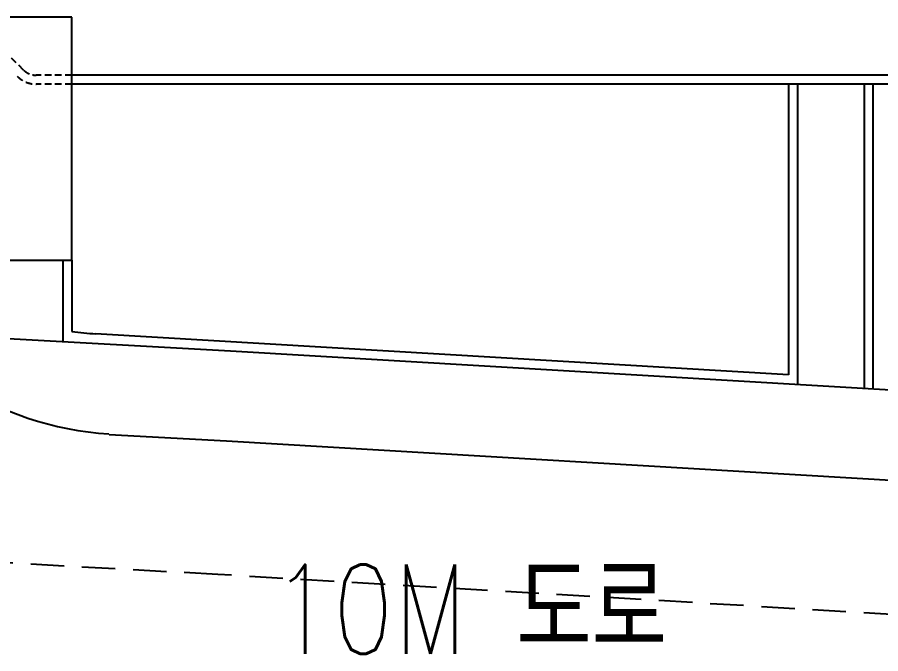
# Model space of a CAD drawing. Header units: millimetres. Extents: x 1145859089 to 1147511753, y -1047484727 to -1047247487.
# Drawn here: x 1146976145 to 1146995508, y -1047455852 to -1047441569 of the extents above; entities that cross this region are included whole.
import ezdxf
from ezdxf.enums import TextEntityAlignment as Align
from ezdxf.xclip import XClip

# ---------------------------------------------------------------- set-up
doc = ezdxf.new("R2010")
doc.units = ezdxf.units.MM
doc.header["$LTSCALE"] = 100
doc.header["$MEASUREMENT"] = 0
doc.header["$XCLIPFRAME"] = 2
doc.linetypes.add('단지배치도$0$HID', pattern=[2.3, 1.5, -0.8])
doc.layers.get('0').update_dxf_attribs({"linetype": 'CONTINUOUS'})
for name, color, linetype in [('XREF', 135, 'CONTINUOUS'), ('단지배치도$0$S240910', 33, 'CONTINUOUS'), ('단지배치도$0$W240910', 135, 'CONTINUOUS')]:
    doc.layers.add(name, color=color, linetype=linetype)
doc.styles.add('단지배치도$0$WS1', font='romans.shx', dxfattribs={"width": 0.8, "bigfont": 'whgtxt.shx'})

# ---------------------------------------------------------------- blocks, each defined once
blk = doc.blocks.new('단지배치도$0$zw$9902')
at = {"layer": '단지배치도$0$W240910'}
for p, q in [((47630, -70199), (11880, -70199)), ((47630, -75649), (47630, -70199)), ((74800, -71500, 1673713), (47630, -71500, 1673713)), ((65400, -71500, 1673713), (65400, -71500, 1673513)), ((75000, -71700), (47630, -71700, 4873256)), ((63700, -71700, 1673713), (63700, -78226, 1673713)), ((63900, -71700, 1673713), (63900, -78438, 1673713)), ((65400, -71700, 1673713), (65400, -78527, 1673713)), ((65400, -71700, 1673713), (65400, -78527, 1673713)), ((65600, -78539, 1673713), (65600, -71700, 1673713)), ((11880, -75649), (47630, -75649)), ((28497, -76441), (51186, -77684)), ((51186, -77684), (73957, -79035)), ((48465, -79559), (51100, -79705)), ((51100, -79705), (73390, -81025))]:
    blk.add_line(p, q, dxfattribs=at)
at = {"layer": '단지배치도$0$W240910', "linetype": '단지배치도$0$HID'}
for p, q in [((46547, -71383), (45825, -70661)), ((47630, -71500, 1673713), (46830, -71500, 1673713)), ((47630, -71700), (46830, -71700))]:
    blk.add_line(p, q, dxfattribs=at)
at = {"layer": '단지배치도$0$W240910', "ltscale": 5}
for p, q in [((47430, -75649), (47430, -77478)), ((47630, -75649), (47630, -77248)), ((63700, -78226), (48163, -77304))]:
    blk.add_line(p, q, dxfattribs=at)
at = {"layer": '단지배치도$0$W240910', "linetype": '단지배치도$0$HID', "ltscale": 5}
for p, q in [((50900, -82704), (28223, -81465)), ((68433, -83744), (50900, -82704))]:
    blk.add_line(p, q, dxfattribs=at)
at = {"layer": '단지배치도$0$W240910', "linetype": '단지배치도$0$HID'}
for radius in [400, 600]:
    blk.add_arc((46830, -71100, 0), radius, 225, 270, dxfattribs=at)
at = {"layer": '단지배치도$0$W240910'}
blk.add_arc((48875, -72560, 0), 7000, 206.1848, 266.6096, dxfattribs=at)
at = {"layer": '단지배치도$0$W240910', "ltscale": 5}
blk.add_arc((48507, -71514, 0), 5800, 261.309, 266.6038, dxfattribs=at)
at = {"layer": '단지배치도$0$S240910', "style": '단지배치도$0$WS1', "width": 0.8}
blk.add_text('10M 도로', height=2000, dxfattribs=at).set_placement((56543, -84483), align=Align.CENTER)
blk = doc.blocks.new('단지배치도')
blk.add_blockref('단지배치도$0$zw$9902', (141034, 142437))

msp = doc.modelspace()

# ---------------------------------------------------------------- block references
at = {"layer": 'XREF'}
ref = msp.add_blockref('단지배치도', (1146788705.034274, -1047513806.462535), dxfattribs=at)
XClip(ref).set_block_clipping_path([(72982.4064819524, 34919.7593965302), (360382.4067475507, 255319.7593436702)])

doc.saveas('drawing.dxf')
